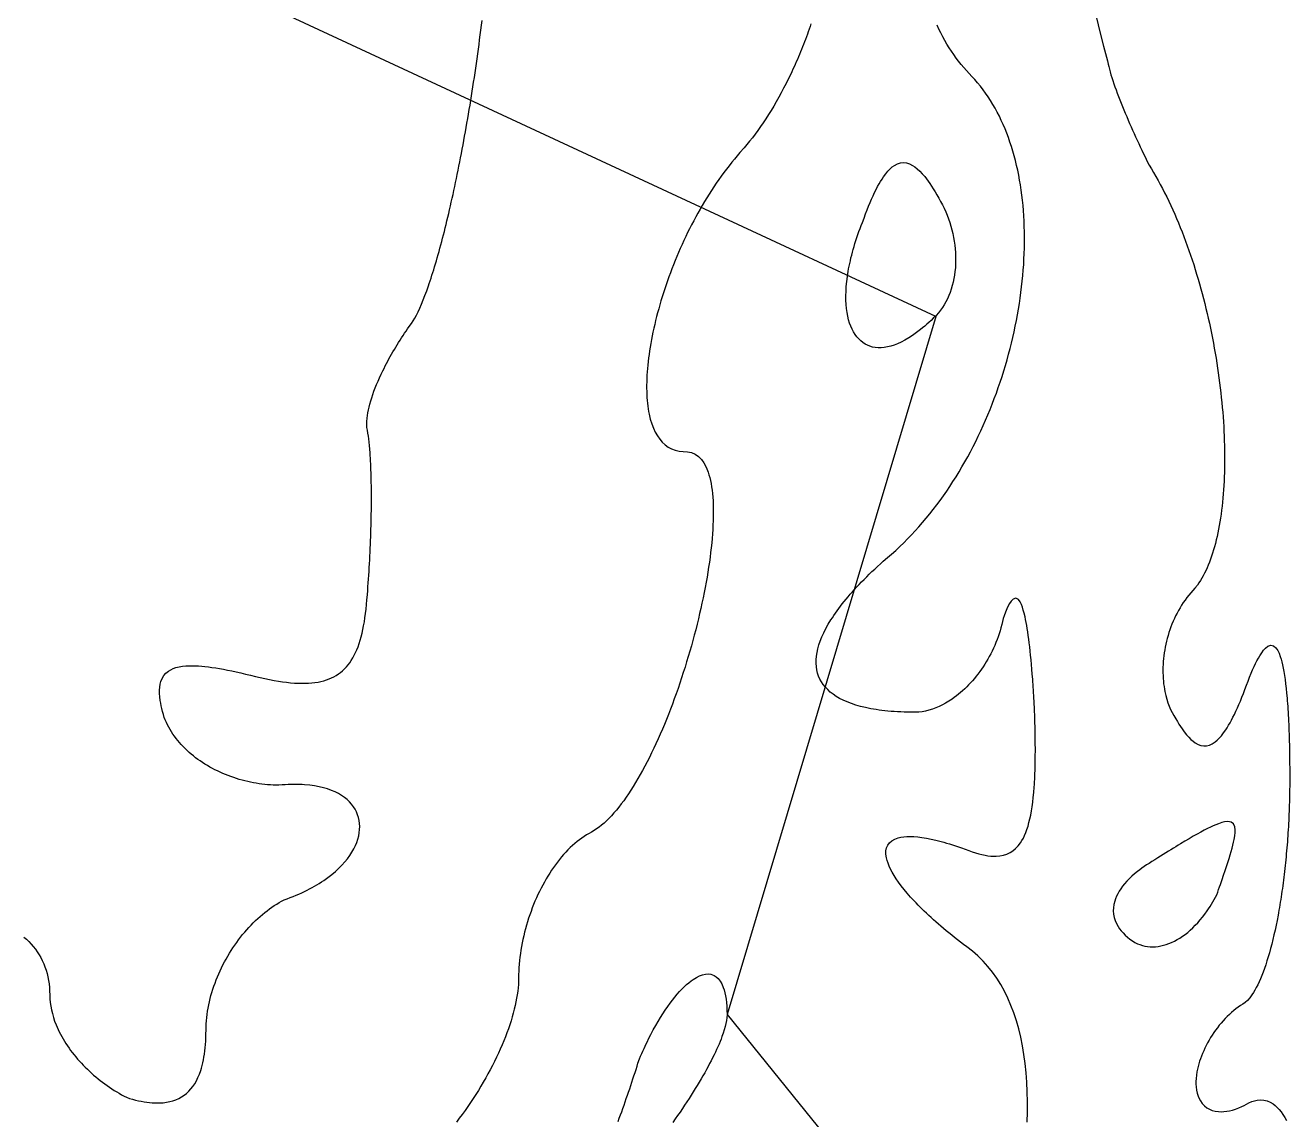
# Model space of a CAD drawing. Header units: metres. Extents: x 0 to 2740, y 0 to 1840.
# Drawn here: x 1945.3 to 2188, y 821.8 to 1031.8 of the extents above; entities that cross this region are included whole.
import ezdxf

# ---------------------------------------------------------------- set-up
doc = ezdxf.new("R2010")
doc.units = ezdxf.units.M

msp = doc.modelspace()

# ---------------------------------------------------------------- linework, layer by layer
for points in [[(345.171624, 1800.357584), (2120, 976), (2119.58181, 975.587782), (2119.16728, 975.191056), (2118.75647, 974.809714), (2118.34944, 974.443648), (2117.94625, 974.09275), (2117.54696, 973.756912), (2117.15163, 973.436026), (2116.37309, 972.838678), (2115.61111, 972.299842), (2114.86617, 971.818654), (2114.13875, 971.39425), (2113.42933, 971.025766), (2112.73839, 970.712338), (2112.06641, 970.453102), (2111.41387, 970.247194), (2110.78125, 970.09375), (2110.16903, 969.991906), (2109.57769, 969.940798), (2109.00771, 969.939562), (2108.45957, 969.987334), (2107.93375, 970.08325), (2107.43073, 970.226446), (2106.95099, 970.416058), (2106.49501, 970.651222), (2106.06327, 970.931074), (2105.65625, 971.25475), (2105.27443, 971.621386), (2104.91829, 972.030118), (2104.58831, 972.480082), (2104.28497, 972.970414), (2104.00875, 973.50025), (2103.76013, 974.068726), (2103.53959, 974.674978), (2103.34761, 975.318142), (2103.18467, 975.997354), (2103.05125, 976.71175), (2102.94783, 977.460466), (2102.87489, 978.242638), (2102.83291, 979.057402), (2102.82237, 979.903894), (2102.84375, 980.78125), (2102.89753, 981.688606), (2102.98419, 982.625098), (2103.10421, 983.589862), (2103.25807, 984.582034), (2103.34784, 985.088128), (2103.44625, 985.60075), (2103.55336, 986.119792), (2103.66923, 986.645146), (2103.79392, 987.176704), (2103.92749, 987.714358), (2104.07, 988.258), (2104.22151, 988.807522), (2104.38208, 989.362816), (2104.55177, 989.923774), (2104.73064, 990.490288), (2104.91875, 991.06225), (2105.11616, 991.639552), (2105.32293, 992.222086), (2105.53912, 992.809744), (2105.76479, 993.402418), (2106, 994), (2106.298824, 994.824408), (2106.595392, 995.617664), (2106.889848, 996.379816), (2107.182336, 997.110912), (2107.473, 997.811), (2107.761984, 998.480128), (2108.049432, 999.118344), (2108.335488, 999.725696), (2108.620296, 1000.302232), (2108.904, 1000.848), (2109.186744, 1001.363048), (2109.468672, 1001.847424), (2109.749928, 1002.301176), (2110.030656, 1002.724352), (2110.451073, 1003.301891), (2110.871112, 1003.810904), (2111.291259, 1004.251553), (2111.712, 1004.624), (2112.133821, 1004.928407), (2112.698769, 1005.228723), (2113.267653, 1005.408751), (2113.841625, 1005.468875), (2114.421837, 1005.409479), (2115.009441, 1005.230947), (2115.605589, 1004.933663), (2116.059, 1004.633), (2116.518351, 1004.265917), (2116.984128, 1003.832576), (2117.456817, 1003.333139), (2117.936904, 1002.767768), (2118.261312, 1002.354304), (2118.589368, 1001.911656), (2118.921216, 1001.439872), (2119.257, 1000.939), (2119.596864, 1000.409088), (2119.940952, 999.850184), (2120.289408, 999.262336), (2120.642376, 998.645592), (2121, 998), (2121.349173, 997.362116), (2121.676584, 996.709328), (2121.982071, 996.042932), (2122.265472, 995.364224), (2122.526625, 994.6745), (2122.765368, 993.975056), (2122.981539, 993.267188), (2123.174976, 992.552192), (2123.345517, 991.831364), (2123.493, 991.106), (2123.617263, 990.377396), (2123.718144, 989.646848), (2123.795481, 988.915652), (2123.849112, 988.185104), (2123.878875, 987.4565), (2123.884608, 986.731136), (2123.866149, 986.010308), (2123.823336, 985.295312), (2123.756007, 984.587444), (2123.664, 983.888), (2123.547153, 983.198276), (2123.405304, 982.519568), (2123.238291, 981.853172), (2123.045952, 981.200384), (2122.828125, 980.5625), (2122.584648, 979.940816), (2122.315359, 979.336628), (2122.020096, 978.751232), (2121.698697, 978.185924), (2121.351, 977.642), (2120.976843, 977.120756), (2120.576064, 976.623488), (2120.148501, 976.151492), (2080, 842), (2079.96672, 841.366912), (2079.898815, 840.849844), (2079.795, 840.298), (2079.656085, 839.712676), (2079.48288, 839.095168), (2079.276195, 838.446772), (2079.03684, 837.768784), (2078.85952, 837.300992), (2078.66828, 836.821008), (2078.46336, 836.329216), (2078.245, 835.826), (2078.01344, 835.311744), (2077.76892, 834.786832), (2077.51168, 834.251648), (2077.24196, 833.706576), (2076.96, 833.152), (2076.66604, 832.588304), (2076.36032, 832.015872), (2076.04308, 831.435088), (2075.71456, 830.846336), (2075.375, 830.25), (2075.02464, 829.646464), (2074.66372, 829.036112), (2074.29248, 828.419328), (2073.91116, 827.796496), (2073.52, 827.168), (2073.11924, 826.534224), (2072.70912, 825.895552), (2072.28988, 825.252368), (2071.86176, 824.605056), (2071.425, 823.954), (2070.97984, 823.299584), (2070.52652, 822.642192), (2070.06528, 821.982208), (2069.59636, 821.320016)], [(1945.057664, 856.855936), (1945.539308, 856.439092), (1946, 856), (1946.439092, 855.539308), (1946.855936, 855.057664), (1947.249884, 854.555716), (1947.620288, 854.034112), (1947.9665, 853.4935), (1948.287872, 852.934528), (1948.583756, 852.357844), (1948.853504, 851.764096), (1949.096468, 851.153932), (1949.312, 850.528), (1949.499452, 849.886948), (1949.658176, 849.231424), (1949.787524, 848.562076), (1949.886848, 847.879552), (1949.9555, 847.1845), (1949.992832, 846.477568), (1950.002094, 845.760004), (1950.033216, 845.040256), (1950.100842, 844.321372), (1950.204, 843.604), (1950.341718, 842.888788), (1950.513024, 842.176384), (1950.716946, 841.467436), (1950.952512, 840.762592), (1951.21875, 840.0625), (1951.412802, 839.598732), (1951.619766, 839.137556), (1951.839354, 838.679164), (1952.071278, 838.223748), (1952.31525, 837.7715), (1952.570982, 837.322612), (1952.838186, 836.877276), (1953.116574, 836.435684), (1953.405858, 835.998028), (1953.70575, 835.5645), (1954.015962, 835.135292), (1954.336206, 834.710596), (1954.666194, 834.290604), (1955.005638, 833.875508), (1955.35425, 833.4655), (1955.711742, 833.060772), (1956.077826, 832.661516), (1956.452214, 832.267924), (1956.834618, 831.880188), (1957.22475, 831.4985), (1957.622322, 831.123052), (1958.027046, 830.754036), (1958.438634, 830.391644), (1958.856798, 830.036068), (1959.28125, 829.6875), (1959.711702, 829.346132), (1960.147866, 829.012156), (1960.589454, 828.685764), (1961.036178, 828.367148), (1961.48775, 828.0565), (1961.943882, 827.754012), (1962.404286, 827.459876), (1962.868674, 827.174284), (1963.336758, 826.897428), (1963.80825, 826.6295), (1964.282862, 826.370692), (1964.760306, 826.121196), (1965.2985, 825.912101), (1965.8865, 825.748927), (1966.4625, 825.602625), (1967.0265, 825.473243), (1967.5785, 825.360829), (1968.1185, 825.265431), (1968.6465, 825.187097), (1969.1625, 825.125875), (1969.6665, 825.081813), (1970.4, 825.048), (1971.1065, 825.053067), (1971.786, 825.097176), (1972.4385, 825.180489), (1973.064, 825.303168), (1973.6625, 825.465375), (1974.234, 825.667272), (1974.7785, 825.909021), (1975.296, 826.190784), (1975.7865, 826.512723), (1976.25, 826.875), (1976.6865, 827.277777), (1977.096, 827.721216), (1977.4785, 828.205479), (1977.834, 828.730728), (1978.1625, 829.297125), (1978.464, 829.904832), (1978.7385, 830.554011), (1978.986, 831.244824), (1979.136, 831.728576), (1979.274, 832.230952), (1979.4, 832.752), (1979.514, 833.291768), (1979.616, 833.850304), (1979.706, 834.427656), (1979.784, 835.023872), (1979.85, 835.639), (1979.904, 836.273088), (1979.946, 836.926184), (1979.976, 837.598336), (1979.994, 838.289592), (1980, 839), (1980.008352, 839.601136), (1980.033216, 840.204288), (1980.074304, 840.809072), (1980.131328, 841.415104), (1980.204, 842.022), (1980.292032, 842.629376), (1980.395136, 843.236848), (1980.513024, 843.844032), (1980.645408, 844.450544), (1980.792, 845.056), (1980.952512, 845.660016), (1981.126656, 846.262208), (1981.314144, 846.862192), (1981.514688, 847.459584), (1981.728, 848.054), (1981.953792, 848.645056), (1982.191776, 849.232368), (1982.441664, 849.815552), (1982.703168, 850.394224), (1982.976, 850.968), (1983.259872, 851.536496), (1983.554496, 852.099328), (1983.859584, 852.656112), (1984.174848, 853.206464), (1984.5, 853.75), (1984.834752, 854.286336), (1985.178816, 854.815088), (1985.531904, 855.335872), (1985.893728, 855.848304), (1986.264, 856.352), (1986.642432, 856.846576), (1987.028736, 857.331648), (1987.422624, 857.806832), (1987.823808, 858.271744), (1988.232, 858.726), (1988.646912, 859.169216), (1989.068256, 859.601008), (1989.495744, 860.020992), (1989.929088, 860.428784), (1990.368, 860.824), (1990.812192, 861.206256), (1991.261376, 861.575168), (1991.715264, 861.930352), (1992.173568, 862.271424), (1992.636, 862.598), (1993.102272, 862.909696), (1993.572096, 863.206128), (1994.045184, 863.486912), (1994.521248, 863.751664), (1995, 864), (1995.593702, 864.212971), (1996.174816, 864.431768), (1996.743354, 864.656217), (1997.299328, 864.886144), (1997.84275, 865.121375), (1998.373632, 865.361736), (1998.891986, 865.607053), (1999.397824, 865.857152), (1999.891158, 866.111859), (2000.372, 866.371), (2000.840362, 866.634401), (2001.296256, 866.901888), (2001.739694, 867.173287), (2002.170688, 867.448424), (2002.58925, 867.727125), (2003.389126, 868.294523), (2004.139418, 868.874089), (2004.840222, 869.464431), (2005.491634, 870.064157), (2006.09375, 870.671875), (2006.646666, 871.286193), (2007.150478, 871.905719), (2007.605282, 872.529061), (2008.011174, 873.154827), (2008.36825, 873.781625), (2008.676606, 874.408063), (2008.936338, 875.032749), (2009.147542, 875.654291), (2009.310314, 876.271297), (2009.42475, 876.882375), (2009.490946, 877.486133), (2009.508998, 878.081179), (2009.479002, 878.666121), (2009.401054, 879.239567), (2009.27525, 879.800125), (2009.101686, 880.346403), (2008.880458, 880.877009), (2008.611662, 881.390551), (2008.295394, 881.885637), (2007.93175, 882.360875), (2007.520826, 882.814873), (2007.062718, 883.246239), (2006.557522, 883.653581), (2006.005334, 884.035507), (2005.40625, 884.390625), (2004.760366, 884.717543), (2004.067778, 885.014869), (2003.328582, 885.281211), (2002.542874, 885.515177), (2001.71075, 885.715375), (2000.832306, 885.880413), (1999.907638, 886.008899), (1998.936842, 886.099441), (1998.434176, 886.130048), (1997.920014, 886.150647), (1997.394368, 886.161064), (1996.85725, 886.161125), (1996.308672, 886.150656), (1995.748646, 886.129483), (1995.177184, 886.097432), (1994.594298, 886.054329), (1994, 886), (1993.458864, 886.005984), (1992.915712, 886.023872), (1992.370928, 886.053568), (1991.824896, 886.094976), (1991.278, 886.148), (1990.730624, 886.212544), (1990.183152, 886.288512), (1989.635968, 886.375808), (1989.089456, 886.474336), (1988.544, 886.584), (1987.999984, 886.704704), (1987.457792, 886.836352), (1986.917808, 886.978848), (1986.380416, 887.132096), (1985.846, 887.296), (1985.314944, 887.470464), (1984.787632, 887.655392), (1984.264448, 887.850688), (1983.745776, 888.056256), (1983.232, 888.272), (1982.723504, 888.497824), (1982.220672, 888.733632), (1981.723888, 888.979328), (1981.233536, 889.234816), (1980.75, 889.5), (1980.273664, 889.774784), (1979.804912, 890.059072), (1979.344128, 890.352768), (1978.891696, 890.655776), (1978.448, 890.968), (1978.013424, 891.289344), (1977.588352, 891.619712), (1977.173168, 891.959008), (1976.768256, 892.307136), (1976.374, 892.664), (1975.990784, 893.029504), (1975.618992, 893.403552), (1975.259008, 893.786048), (1974.911216, 894.176896), (1974.576, 894.576), (1974.253744, 894.983264), (1973.944832, 895.398592), (1973.649648, 895.821888), (1973.368576, 896.253056), (1973.102, 896.692), (1972.850304, 897.138624), (1972.613872, 897.592832), (1972.393088, 898.054528), (1972.188336, 898.523616), (1972, 899), (1971.82844, 899.590416), (1971.67392, 900.161728), (1971.53668, 900.714032), (1971.41696, 901.247424), (1971.315, 901.762), (1971.23104, 902.257856), (1971.139375, 902.96675), (1971.08956, 903.634064), (1971.082405, 904.260122), (1971.11872, 904.845248), (1971.199315, 905.389766), (1971.325, 905.894), (1971.56412, 906.504208), (1971.88676, 907.044144), (1972.29484, 907.514576), (1972.79028, 907.916272), (1973.220345, 908.172898), (1973.70144, 908.391616), (1974.234375, 908.57275), (1974.81996, 908.716624), (1975.459005, 908.823562), (1976.15232, 908.893888), (1976.900715, 908.927926), (1977.430645, 908.930618), (1977.985655, 908.917422), (1978.565985, 908.888434), (1979.171875, 908.84375), (1979.803565, 908.783466), (1980.461295, 908.707678), (1981.145305, 908.616482), (1981.855835, 908.509974), (1982.593125, 908.38825), (1983.357415, 908.251406), (1984.148945, 908.099538), (1984.967955, 907.932742), (1985.814685, 907.751114), (1986.689375, 907.55475), (1987.592265, 907.343746), (1988.523595, 907.118198), (1989.476707, 906.882404), (1990.410489, 906.661708), (1991.318375, 906.4605), (1992.200701, 906.278972), (1993.057803, 906.117316), (1993.890017, 905.975724), (1994.697679, 905.854388), (1995.481125, 905.7535), (1996.240691, 905.673252), (1996.976713, 905.613836), (1997.689527, 905.575444), (1998.379469, 905.558268), (1999.046875, 905.5625), (1999.692081, 905.588332), (2000.315423, 905.635956), (2000.917237, 905.705564), (2001.497859, 905.797348), (2002.057625, 905.9115), (2002.596871, 906.048212), (2003.115933, 906.207676), (2003.615147, 906.390084), (2004.094849, 906.595628), (2004.555375, 906.8245), (2004.997061, 907.076892), (2005.420243, 907.352996), (2005.825257, 907.653004), (2006.212439, 907.977108), (2006.582125, 908.3255), (2006.934651, 908.698372), (2007.270353, 909.095916), (2007.589567, 909.518324), (2007.892629, 909.965788), (2008.179875, 910.4385), (2008.451641, 910.936652), (2008.708263, 911.460436), (2008.950077, 912.010044), (2009.177419, 912.585668), (2009.390625, 913.1875), (2009.590031, 913.815732), (2009.775973, 914.470556), (2009.948787, 915.152164), (2010.108809, 915.860748), (2010.256375, 916.5965), (2010.391821, 917.359612), (2010.515483, 918.150276), (2010.627697, 918.968684), (2010.728799, 919.815028), (2010.819125, 920.6895), (2010.899011, 921.592292), (2010.968793, 922.523596), (2011.0297, 923.360589), (2011.0873, 924.085103), (2011.1425, 924.813625), (2011.1953, 925.545627), (2011.2457, 926.280581), (2011.2937, 927.017959), (2011.3393, 927.757233), (2011.3825, 928.497875), (2011.4233, 929.239357), (2011.4617, 929.981151), (2011.4977, 930.722729), (2011.5313, 931.463563), (2011.5625, 932.203125), (2011.5913, 932.940887), (2011.6177, 933.676321), (2011.6417, 934.408899), (2011.6633, 935.138093), (2011.6825, 935.863375), (2011.6993, 936.584217), (2011.7137, 937.300091), (2011.7257, 938.010469), (2011.7353, 938.714823), (2011.7425, 939.412625), (2011.7473, 940.103347), (2011.7497, 940.786461), (2011.7497, 941.461439), (2011.7473, 942.127753), (2011.7425, 942.784875), (2011.7353, 943.432277), (2011.7257, 944.069431), (2011.7137, 944.695809), (2011.6993, 945.310883), (2011.6825, 945.914125), (2011.6633, 946.505007), (2011.6417, 947.083001), (2011.6177, 947.647579), (2011.5913, 948.198213), (2011.5625, 948.734375), (2011.5313, 949.255537), (2011.4977, 949.761171), (2011.4428, 950.489352), (2011.3825, 951.179625), (2011.3168, 951.830208), (2011.2457, 952.439319), (2011.1692, 953.005176), (2011.0873, 953.525997), (2010.971496, 954.121493), (2010.887, 954.636625), (2010.848584, 955.196397), (2010.854712, 955.798121), (2010.903848, 956.439109), (2010.968, 956.944), (2011.054832, 957.468331), (2011.163696, 958.010968), (2011.293944, 958.570777), (2011.444928, 959.146624), (2011.616, 959.737375), (2011.806512, 960.341896), (2012.015816, 960.959053), (2012.243264, 961.587712), (2012.488208, 962.226739), (2012.75, 962.875), (2013.027992, 963.531361), (2013.321536, 964.194688), (2013.629984, 964.863847), (2013.952688, 965.537704), (2014.175424, 965.988992), (2014.404016, 966.441528), (2014.638272, 966.894976), (2014.878, 967.349), (2015.123008, 967.803264), (2015.373104, 968.257432), (2015.628096, 968.711168), (2015.887792, 969.164136), (2016.152, 969.616), (2016.420528, 970.066424), (2016.693184, 970.515072), (2016.969776, 970.961608), (2017.250112, 971.405696), (2017.534, 971.847), (2017.821248, 972.285184), (2018.111664, 972.719912), (2018.405056, 973.150848), (2018.701232, 973.577656), (2019, 974), (2019.455238, 974.606825), (2019.76425, 975.084375), (2020.077342, 975.618925), (2020.394226, 976.209275), (2020.714614, 976.854225), (2021.038218, 977.552575), (2021.36475, 978.303125), (2021.693922, 979.104675), (2022.025446, 979.956025), (2022.359034, 980.855975), (2022.694398, 981.803325), (2022.862656, 982.2944), (2023.03125, 982.796875), (2023.200144, 983.3106), (2023.369302, 983.835425), (2023.538688, 984.3712), (2023.708266, 984.917775), (2023.878, 985.475), (2024.047854, 986.042725), (2024.217792, 986.6208), (2024.387778, 987.209075), (2024.557776, 987.8074), (2024.72775, 988.415625), (2024.897664, 989.0336), (2025.067482, 989.661175), (2025.237168, 990.2982), (2025.406686, 990.944525), (2025.576, 991.6), (2025.745074, 992.264475), (2025.913872, 992.9378), (2026.082358, 993.619825), (2026.250496, 994.3104), (2026.41825, 995.009375), (2026.585584, 995.7166), (2026.752462, 996.431925), (2026.918848, 997.1552), (2027.084706, 997.886275), (2027.25, 998.625), (2027.414694, 999.371225), (2027.578752, 1000.1248), (2027.742138, 1000.885575), (2027.904816, 1001.6534), (2028.06675, 1002.428125), (2028.227904, 1003.2096), (2028.388242, 1003.997675), (2028.547728, 1004.7922), (2028.706326, 1005.593025), (2028.864, 1006.4), (2029.020714, 1007.212975), (2029.176432, 1008.0318), (2029.331118, 1008.856325), (2029.484736, 1009.6864), (2029.63725, 1010.521875), (2029.788624, 1011.3626), (2029.938822, 1012.208425), (2030.087808, 1013.0592), (2030.235546, 1013.914775), (2030.382, 1014.775), (2030.527134, 1015.639725), (2030.670912, 1016.5088), (2030.813298, 1017.382075), (2030.954256, 1018.2594), (2031.09375, 1019.140625), (2031.231744, 1020.0256), (2031.368202, 1020.914175), (2031.503088, 1021.8062), (2031.636366, 1022.701525), (2031.768, 1023.6), (2031.897954, 1024.501475), (2032.026192, 1025.4058), (2032.152678, 1026.312825), (2032.277376, 1027.2224), (2032.40025, 1028.134375), (2032.521264, 1029.0486), (2032.640382, 1029.964925), (2032.757568, 1030.8832), (2032.872786, 1031.803275), (2032.986, 1032.725)], [(2096.118949, 1032.069105), (2095.949888, 1031.57376), (2095.777875, 1031.079375), (2095.602952, 1030.58604), (2095.425161, 1030.093845), (2095.244544, 1029.60288), (2095.061143, 1029.113235), (2094.875, 1028.625), (2094.686157, 1028.138265), (2094.494656, 1027.65312), (2094.300539, 1027.169655), (2094.103848, 1026.68796), (2093.904625, 1026.208125), (2093.702912, 1025.73024), (2093.498751, 1025.254395), (2093.292184, 1024.78068), (2093.083253, 1024.309185), (2092.872, 1023.84), (2092.658467, 1023.373215), (2092.442696, 1022.90892), (2092.224729, 1022.447205), (2092.004608, 1021.98816), (2091.782375, 1021.531875), (2091.558072, 1021.07844), (2091.331741, 1020.627945), (2091.103424, 1020.18048), (2090.873163, 1019.736135), (2090.406977, 1018.857165), (2089.933519, 1017.991755), (2089.453125, 1017.140625), (2088.966131, 1016.304495), (2088.472873, 1015.484085), (2087.973687, 1014.680115), (2087.468909, 1013.893305), (2086.958875, 1013.124375), (2086.443921, 1012.374045), (2085.924383, 1011.643035), (2085.400597, 1010.932065), (2084.872899, 1010.241855), (2084.341625, 1009.573125), (2083.807111, 1008.926595), (2083.269693, 1008.302985), (2082.46331, 1007.394656), (2081.93328, 1006.778848), (2081.40997, 1006.152912), (2080.89344, 1005.517184), (2080.38375, 1004.872), (2079.88096, 1004.217696), (2079.38513, 1003.554608), (2078.89632, 1002.883072), (2078.41459, 1002.203424), (2077.94, 1001.516), (2077.47261, 1000.821136), (2077.01248, 1000.119168), (2076.55967, 999.410432), (2076.11424, 998.695264), (2075.67625, 997.974), (2075.24576, 997.246976), (2074.82283, 996.514528), (2074.40752, 995.776992), (2073.99989, 995.034704), (2073.6, 994.288), (2073.20791, 993.537216), (2072.82368, 992.782688), (2072.44737, 992.024752), (2072.07904, 991.263744), (2071.71875, 990.5), (2071.36656, 989.733856), (2071.02253, 988.965648), (2070.68672, 988.195712), (2070.35919, 987.424384), (2070.04, 986.652), (2069.72921, 985.878896), (2069.42688, 985.105408), (2069.13307, 984.331872), (2068.84784, 983.558624), (2068.57125, 982.786), (2068.30336, 982.014336), (2068.04423, 981.243968), (2067.79392, 980.475232), (2067.55249, 979.708464), (2067.32, 978.944), (2067.09651, 978.182176), (2066.88208, 977.423328), (2066.67677, 976.667792), (2066.48064, 975.915904), (2066.29375, 975.168), (2066.11616, 974.424416), (2065.94793, 973.685488), (2065.78912, 972.951552), (2065.63979, 972.222944), (2065.5, 971.5), (2065.36981, 970.783056), (2065.24928, 970.072448), (2065.13847, 969.368512), (2065.03744, 968.671584), (2064.94625, 967.982), (2064.86496, 967.300096), (2064.79363, 966.626208), (2064.73232, 965.960672), (2064.68109, 965.303824), (2064.64, 964.656), (2064.60911, 964.017536), (2064.58848, 963.388768), (2064.57817, 962.770032), (2064.57824, 962.161664), (2064.58875, 961.564), (2064.60976, 960.977376), (2064.64133, 960.402128), (2064.68352, 959.838592), (2064.73639, 959.287104), (2064.8, 958.748), (2064.87441, 958.221616), (2064.95968, 957.708288), (2065.05587, 957.208352), (2065.28125, 956.25), (2065.55103, 955.349248), (2065.86569, 954.508784), (2066.22571, 953.731296), (2066.63157, 953.019472), (2067.08375, 952.376), (2067.58273, 951.803568), (2068.12899, 951.304864), (2068.72301, 950.882576), (2069.36527, 950.539392), (2070.05625, 950.278), (2070.79643, 950.101088), (2071.58629, 950.011344), (2072.41103, 949.980919), (2073.17981, 949.830413), (2073.87875, 949.534875), (2074.50929, 949.100017), (2075.07287, 948.531551), (2075.57093, 947.835189), (2076.00491, 947.016643), (2076.37625, 946.081625), (2076.53888, 945.572224), (2076.68639, 945.035847), (2076.81896, 944.473208), (2076.93677, 943.885021), (2077.04, 943.272), (2077.12883, 942.634859), (2077.20344, 941.974312), (2077.26401, 941.291073), (2077.31072, 940.585856), (2077.34375, 939.859375), (2077.36328, 939.112344), (2077.36949, 938.345477), (2077.36256, 937.559488), (2077.34267, 936.755091), (2077.31, 935.933), (2077.26473, 935.093929), (2077.20704, 934.238592), (2077.13711, 933.367703), (2077.05512, 932.481976), (2076.96125, 931.582125), (2076.85568, 930.668864), (2076.73859, 929.742907), (2076.61016, 928.804968), (2076.47057, 927.855761), (2076.32, 926.896), (2076.15863, 925.926399), (2075.98664, 924.947672), (2075.80421, 923.960533), (2075.61152, 922.965696), (2075.40875, 921.963875), (2075.19608, 920.955784), (2074.97369, 919.942137), (2074.74176, 918.923648), (2074.50047, 917.901031), (2074.25, 916.875), (2073.99053, 915.846269), (2073.72224, 914.815552), (2073.44531, 913.783563), (2073.15992, 912.751016), (2072.86625, 911.718625), (2072.56448, 910.687104), (2072.25479, 909.657167), (2071.93736, 908.629528), (2071.61237, 907.604901), (2071.28, 906.584), (2070.94043, 905.567539), (2070.59384, 904.556232), (2070.24041, 903.550793), (2069.88032, 902.551936), (2069.51375, 901.560375), (2069.14088, 900.576824), (2068.76189, 899.601997), (2068.37696, 898.636608), (2067.98627, 897.681371), (2067.59, 896.737), (2067.18833, 895.804209), (2066.78144, 894.883712), (2066.36951, 893.976223), (2065.95272, 893.082456), (2065.53125, 892.203125), (2065.10528, 891.338944), (2064.67499, 890.490627), (2064.24056, 889.658888), (2063.80217, 888.844441), (2063.36, 888.048), (2062.91423, 887.270279), (2062.46504, 886.511992), (2062.01261, 885.773853), (2061.55712, 885.056576), (2061.09875, 884.360875), (2060.63768, 883.687464), (2060.17409, 883.037057), (2059.70816, 882.410368), (2059.24007, 881.808111), (2058.77, 881.231), (2058.29813, 880.679749), (2057.82464, 880.155072), (2057.34971, 879.657683), (2056.87352, 879.188296), (2056.39625, 878.747625), (2055.91808, 878.336384), (2055.43919, 877.955287), (2054.95976, 877.605048), (2054.47997, 877.286381), (2054, 877), (2053.522432, 876.749288), (2053.049856, 876.477504), (2052.582464, 876.185176), (2052.120448, 875.872832), (2051.664, 875.541), (2051.213312, 875.190208), (2050.768576, 874.820984), (2050.329984, 874.433856), (2049.897728, 874.029352), (2049.472, 873.608), (2049.052992, 873.170328), (2048.640896, 872.716864), (2048.235904, 872.248136), (2047.838208, 871.764672), (2047.448, 871.267), (2047.065472, 870.755648), (2046.690816, 870.231144), (2046.324224, 869.694016), (2045.965888, 869.144792), (2045.616, 868.584), (2045.274752, 868.012168), (2044.942336, 867.429824), (2044.618944, 866.837496), (2044.304768, 866.235712), (2044, 865.625), (2043.704832, 865.005888), (2043.419456, 864.378904), (2043.144064, 863.744576), (2042.878848, 863.103432), (2042.624, 862.456), (2042.379712, 861.802808), (2042.146176, 861.144384), (2041.923584, 860.481256), (2041.712128, 859.813952), (2041.512, 859.143), (2041.323392, 858.468928), (2041.146496, 857.792264), (2040.981504, 857.113536), (2040.828608, 856.433272), (2040.688, 855.752), (2040.559872, 855.070248), (2040.444416, 854.388544), (2040.341824, 853.707416), (2040.252288, 853.027392), (2040.176, 852.349), (2040.113152, 851.672768), (2040.063936, 850.999224), (2040.028544, 850.328896), (2040.007168, 849.662312), (2040, 849), (2039.989256, 848.39172), (2039.957248, 847.76736), (2039.904312, 847.12764), (2039.830784, 846.47328), (2039.737, 845.805), (2039.623296, 845.12352), (2039.490008, 844.42956), (2039.337472, 843.72384), (2039.166024, 843.00708), (2038.976, 842.28), (2038.767736, 841.54332), (2038.541568, 840.79776), (2038.297832, 840.04404), (2038.036864, 839.28288), (2037.759, 838.515), (2037.464576, 837.74112), (2037.153928, 836.96196), (2036.827392, 836.17824), (2036.485304, 835.39068), (2036.128, 834.6), (2035.755816, 833.80692), (2035.369088, 833.01216), (2034.968152, 832.21644), (2034.553344, 831.42048), (2034.125, 830.625), (2033.683456, 829.83072), (2033.229048, 829.03836), (2032.762112, 828.24864), (2032.282984, 827.46228), (2031.792, 826.68), (2031.289496, 825.90252), (2030.775808, 825.13056), (2030.251272, 824.36484), (2029.716224, 823.60608), (2029.171, 822.855), (2028.615936, 822.11232), (2028.051368, 821.37876)], [(2137.627535, 821.344813), (2137.67804, 823.317272), (2137.682405, 825.253479), (2137.64, 827.152), (2137.550195, 829.011401), (2137.41236, 830.830248), (2137.225865, 832.607107), (2136.99008, 834.340544), (2136.704375, 836.029125), (2136.36812, 837.671416), (2135.980685, 839.265983), (2135.54144, 840.811392), (2135.049755, 842.306209), (2134.505, 843.749), (2133.906545, 845.138331), (2133.25376, 846.472768), (2132.546015, 847.750877), (2131.78268, 848.971224), (2130.963125, 850.132375), (2130.08672, 851.232896), (2129.152835, 852.271353), (2128.16084, 853.246312), (2127.110105, 854.156339), (2126, 855), (2125.405702, 855.448786), (2124.822816, 855.895088), (2124.251354, 856.338822), (2123.691328, 856.779904), (2123.14275, 857.21825), (2122.605632, 857.653776), (2122.079986, 858.086398), (2121.565824, 858.516032), (2121.063158, 858.942594), (2120.572, 859.366), (2120.092362, 859.786166), (2119.624256, 860.203008), (2119.167694, 860.616442), (2118.722688, 861.026384), (2118.28925, 861.43275), (2117.867392, 861.835456), (2117.457126, 862.234418), (2117.058464, 862.629552), (2116.671418, 863.020774), (2116.296, 863.408), (2115.932222, 863.791146), (2115.580096, 864.170128), (2115.239634, 864.544862), (2114.59375, 865.28125), (2113.994666, 865.999638), (2113.442478, 866.699354), (2112.937282, 867.379726), (2112.479174, 868.040082), (2112.06825, 868.67975), (2111.704606, 869.298058), (2111.388338, 869.894334), (2111.119542, 870.467906), (2110.898314, 871.018102), (2110.72475, 871.54425), (2110.598946, 872.045678), (2110.5, 872.75), (2110.509054, 873.394922), (2110.626432, 873.978176), (2110.852458, 874.497494), (2111.187456, 874.950608), (2111.63175, 875.33525), (2112.185664, 875.649152), (2112.849522, 875.890046), (2113.353334, 876.008962), (2113.90625, 876.09375), (2114.508366, 876.143738), (2115.159778, 876.158254), (2115.860582, 876.136626), (2116.610874, 876.078182), (2117.41075, 875.98225), (2118.260306, 875.848158), (2119.159638, 875.675234), (2120.108842, 875.462806), (2120.602176, 875.341568), (2121.108014, 875.210202), (2121.626368, 875.068624), (2122.15725, 874.91675), (2122.700672, 874.754496), (2123.256646, 874.581778), (2123.825184, 874.398512), (2124.406298, 874.204614), (2125, 874), (2125.70924, 873.713272), (2126.39712, 873.453376), (2127.06388, 873.220744), (2127.70976, 873.015808), (2128.335, 872.839), (2128.93984, 872.690752), (2129.52452, 872.571496), (2130.08928, 872.481664), (2130.63436, 872.421688), (2131.16, 872.392), (2131.66644, 872.393032), (2132.390625, 872.453125), (2133.07296, 872.584768), (2133.714255, 872.789419), (2134.31532, 873.068536), (2134.876965, 873.423577), (2135.4, 873.856), (2135.885235, 874.367263), (2136.33348, 874.958824), (2136.61216, 875.398528), (2136.875, 875.875), (2137.12224, 876.388672), (2137.35412, 876.939976), (2137.57088, 877.529344), (2137.77276, 878.157208), (2137.96, 878.824), (2138.13284, 879.530152), (2138.29152, 880.276096), (2138.43628, 881.062264), (2138.56736, 881.889088), (2138.685, 882.757), (2138.78944, 883.666432), (2138.88092, 884.617816), (2138.95968, 885.611584), (2138.994365, 886.124497), (2139.02596, 886.648168), (2139.054495, 887.182651), (2139.08, 887.728), (2139.102505, 888.284269), (2139.12204, 888.851512), (2139.138635, 889.429783), (2139.15232, 890.019136), (2139.163125, 890.619625), (2139.17108, 891.231304), (2139.176215, 891.854227), (2139.17856, 892.488448), (2139.178145, 893.134021), (2139.175, 893.791), (2139.169155, 894.459439), (2139.16064, 895.139392), (2139.149485, 895.830913), (2139.13572, 896.534056), (2139.119375, 897.248875), (2139.10048, 897.975424), (2139.079065, 898.713757), (2139.05516, 899.463928), (2139.028795, 900.225991), (2139, 901), (2138.9697, 901.566396), (2138.9388, 902.125568), (2138.9073, 902.677492), (2138.8752, 903.222144), (2138.8425, 903.7595), (2138.8092, 904.289536), (2138.7753, 904.812228), (2138.7408, 905.327552), (2138.7057, 905.835484), (2138.67, 906.336), (2138.5968, 907.314688), (2138.5212, 908.263424), (2138.4432, 909.182016), (2138.3628, 910.070272), (2138.28, 910.928), (2138.1948, 911.755008), (2138.1072, 912.551104), (2138.0172, 913.316096), (2137.9248, 914.049792), (2137.83, 914.752), (2137.7328, 915.422528), (2137.6332, 916.061184), (2137.5312, 916.667776), (2137.4268, 917.242112), (2137.32, 917.784), (2137.2108, 918.293248), (2137.0425, 918.9955), (2136.8688, 919.623232), (2136.6897, 920.175796), (2136.5052, 920.652544), (2136.2508, 921.169152), (2135.9193, 921.621412), (2135.43, 921.888), (2134.9113, 921.719468), (2134.5228, 921.328128), (2134.2012, 920.850176), (2133.9537, 920.394524), (2133.7008, 919.854848), (2133.4425, 919.2305), (2133.1788, 918.520832), (2133, 918), (2132.872856, 917.402448), (2132.731648, 916.809984), (2132.576712, 916.222896), (2132.408384, 915.641472), (2132.227, 915.066), (2132.032896, 914.496768), (2131.826408, 913.934064), (2131.607872, 913.378176), (2131.377624, 912.829392), (2131.136, 912.288), (2130.883336, 911.754288), (2130.619968, 911.228544), (2130.346232, 910.711056), (2130.062464, 910.202112), (2129.769, 909.702), (2129.466176, 909.211008), (2129.154328, 908.729424), (2128.833792, 908.257536), (2128.504904, 907.795632), (2128.168, 907.344), (2127.823416, 906.902928), (2127.471488, 906.472704), (2127.112552, 906.053616), (2126.746944, 905.645952), (2126.375, 905.25), (2125.997056, 904.866048), (2125.613448, 904.494384), (2125.224512, 904.135296), (2124.830584, 903.789072), (2124.432, 903.456), (2124.029096, 903.136368), (2123.622208, 902.830464), (2123.211672, 902.538576), (2122.589763, 902.127654), (2121.961536, 901.749888), (2121.328125, 901.40625), (2120.690664, 901.097712), (2120.050287, 900.825246), (2119.408128, 900.589824), (2118.765321, 900.392418), (2118.123, 900.234), (2117.482299, 900.115542), (2116.844352, 900.038016), (2116.210293, 900.002394), (2115.3163, 900.003593), (2114.6452, 900.014344), (2113.9867, 900.032211), (2113.3408, 900.057152), (2112.7075, 900.089125), (2112.0868, 900.128088), (2111.4787, 900.173999), (2110.8832, 900.226816), (2110.3003, 900.286497), (2109.73, 900.353), (2109.1723, 900.426283), (2108.6272, 900.506304), (2108.0947, 900.593021), (2107.5748, 900.686392), (2107.0675, 900.786375), (2106.5728, 900.892928), (2105.6212, 901.125576), (2104.72, 901.384), (2103.8692, 901.667864), (2103.0688, 901.976832), (2102.3188, 902.310568), (2101.6192, 902.668736), (2100.97, 903.051), (2100.3712, 903.457024), (2099.8228, 903.886472), (2099.3248, 904.339008), (2098.8772, 904.814296), (2098.48, 905.312), (2098.1332, 905.831784), (2097.8368, 906.373312), (2097.5908, 906.936248), (2097.3952, 907.520256), (2097.25, 908.125), (2097.1552, 908.750144), (2097.1108, 909.395352), (2097.1168, 910.060288), (2097.1732, 910.744616), (2097.28, 911.448), (2097.4372, 912.170104), (2097.6448, 912.910592), (2097.9028, 913.669128), (2098.2112, 914.445376), (2098.57, 915.239), (2098.9792, 916.049664), (2099.4388, 916.877032), (2099.9488, 917.720768), (2100.2227, 918.148669), (2100.5092, 918.580536), (2100.8083, 919.016327), (2101.12, 919.456), (2101.4443, 919.899513), (2101.7812, 920.346824), (2102.1307, 920.797891), (2102.4928, 921.252672), (2102.8675, 921.711125), (2103.2548, 922.173208), (2103.6547, 922.638879), (2104.0672, 923.108096), (2104.4923, 923.580817), (2104.93, 924.057), (2105.3803, 924.536603), (2105.8432, 925.019584), (2106.3187, 925.505901), (2106.8068, 925.995512), (2107.3075, 926.488375), (2107.8208, 926.984448), (2108.3467, 927.483689), (2108.8852, 927.986056), (2109.4363, 928.491507), (2110, 929), (2110.80459, 929.66864), (2111.59832, 930.35432), (2112.38113, 931.05668), (2113.15296, 931.77536), (2113.91375, 932.51), (2114.66344, 933.26024), (2115.40197, 934.02572), (2116.12928, 934.80608), (2116.84531, 935.60096), (2117.55, 936.41), (2118.24329, 937.23284), (2118.92512, 938.06912), (2119.59543, 938.91848), (2120.25416, 939.78056), (2120.90125, 940.655), (2121.53664, 941.54144), (2122.16027, 942.43952), (2122.77208, 943.34888), (2123.37201, 944.26916), (2123.96, 945.2), (2124.53599, 946.14104), (2125.09992, 947.09192), (2125.65173, 948.05228), (2126.19136, 949.02176), (2126.71875, 950), (2127.23384, 950.98664), (2127.73657, 951.98132), (2128.22688, 952.98368), (2128.70471, 953.99336), (2129.17, 955.01), (2129.62269, 956.03324), (2130.06272, 957.06272), (2130.49003, 958.09808), (2130.90456, 959.13896), (2131.30625, 960.185), (2131.69504, 961.23584), (2132.07087, 962.29112), (2132.43368, 963.35048), (2132.78341, 964.41356), (2133.12, 965.48), (2133.44339, 966.54944), (2133.75352, 967.62152), (2134.05033, 968.69588), (2134.33376, 969.77216), (2134.60375, 970.85), (2134.86024, 971.92904), (2135.10317, 973.00892), (2135.33248, 974.08928), (2135.54811, 975.16976), (2135.75, 976.25), (2135.93809, 977.32964), (2136.11232, 978.40832), (2136.27263, 979.48568), (2136.41896, 980.56136), (2136.55125, 981.635), (2136.66944, 982.70624), (2136.77347, 983.77472), (2136.86328, 984.84008), (2136.93881, 985.90196), (2137, 986.96), (2137.04679, 988.01384), (2137.07912, 989.06312), (2137.09693, 990.10748), (2137.10016, 991.14656), (2137.08875, 992.18), (2137.06264, 993.20744), (2137.02177, 994.22852), (2136.96608, 995.24288), (2136.89551, 996.25016), (2136.81, 997.25), (2136.70949, 998.24204), (2136.59392, 999.22592), (2136.46323, 1000.20128), (2136.31736, 1001.16776), (2136.15625, 1002.125), (2135.97984, 1003.07264), (2135.78807, 1004.01032), (2135.58088, 1004.93768), (2135.35821, 1005.85436), (2135.12, 1006.76), (2134.86619, 1007.65424), (2134.59672, 1008.53672), (2134.31153, 1009.40708), (2134.01056, 1010.26496), (2133.69375, 1011.11), (2133.36104, 1011.94184), (2133.01237, 1012.76012), (2132.64768, 1013.56448), (2132.26691, 1014.35456), (2131.87, 1015.13), (2131.45689, 1015.89044), (2131.02752, 1016.63552), (2130.58183, 1017.36488), (2130.11976, 1018.07816), (2129.64125, 1018.775), (2129.14624, 1019.45504), (2128.63467, 1020.11792), (2128.10648, 1020.76328), (2127.56161, 1021.39076), (2127, 1022), (2126.466016, 1022.54836), (2125.944128, 1023.11328), (2125.434432, 1023.69452), (2124.937024, 1024.29184), (2124.452, 1024.905), (2123.979456, 1025.53376), (2123.519488, 1026.17788), (2123.072192, 1026.83712), (2122.637664, 1027.51124), (2122.216, 1028.2), (2121.807296, 1028.90316), (2121.411648, 1029.62048), (2121.029152, 1030.35172), (2120.659904, 1031.09664), (2120.304, 1031.855)], [(2150.890625, 1033.234739), (2151.5826, 1030.539656), (2152.285675, 1027.794857), (2153, 1025), (2153.134144, 1024.381248), (2153.252728, 1023.893601), (2153.386, 1023.387), (2153.533312, 1022.862579), (2153.694016, 1022.321472), (2153.867464, 1021.764813), (2154.053008, 1021.193736), (2154.25, 1020.609375), (2154.457792, 1020.012864), (2154.675736, 1019.405337), (2154.903184, 1018.787928), (2155.139488, 1018.161771), (2155.384, 1017.528), (2155.636072, 1016.887749), (2155.895056, 1016.242152), (2156.160304, 1015.592343), (2156.431168, 1014.939456), (2156.707, 1014.284625), (2156.987152, 1013.628984), (2157.270976, 1012.973667), (2157.557824, 1012.319808), (2157.847048, 1011.668541), (2158.138, 1011.021), (2158.430032, 1010.378319), (2158.722496, 1009.741632), (2159.014744, 1009.112073), (2159.306128, 1008.490776), (2159.596, 1007.878875), (2159.883712, 1007.277504), (2160.168616, 1006.687797), (2160.450064, 1006.110888), (2160.727408, 1005.547911), (2161, 1005), (2161.446697, 1004.274051), (2161.886776, 1003.536408), (2162.320219, 1002.787377), (2162.747008, 1002.027264), (2163.167125, 1001.256375), (2163.580552, 1000.475016), (2163.987271, 999.683493), (2164.387264, 998.882112), (2164.780513, 998.071179), (2165.167, 997.251), (2165.546707, 996.421881), (2165.919616, 995.584128), (2166.285709, 994.738047), (2166.644968, 993.883944), (2166.997375, 993.022125), (2167.342912, 992.152896), (2167.681561, 991.276563), (2168.013304, 990.393432), (2168.338123, 989.503809), (2168.656, 988.608), (2168.966917, 987.706311), (2169.270856, 986.799048), (2169.567799, 985.886517), (2169.857728, 984.969024), (2170.140625, 984.046875), (2170.416472, 983.120376), (2170.685251, 982.189833), (2170.946944, 981.255552), (2171.201533, 980.317839), (2171.449, 979.377), (2171.689327, 978.433341), (2171.922496, 977.487168), (2172.148489, 976.538787), (2172.367288, 975.588504), (2172.578875, 974.636625), (2172.783232, 973.683456), (2172.980341, 972.729303), (2173.170184, 971.774472), (2173.352743, 970.819269), (2173.528, 969.864), (2173.695937, 968.908971), (2173.856536, 967.954488), (2174.009779, 967.000857), (2174.155648, 966.048384), (2174.294125, 965.097375), (2174.425192, 964.148136), (2174.548831, 963.200973), (2174.665024, 962.256192), (2174.773753, 961.314099), (2174.875, 960.375), (2174.968747, 959.439201), (2175.054976, 958.507008), (2175.133669, 957.578727), (2175.204808, 956.654664), (2175.268375, 955.735125), (2175.324352, 954.820416), (2175.372721, 953.910843), (2175.413464, 953.006712), (2175.446563, 952.108329), (2175.472, 951.216), (2175.489757, 950.330031), (2175.499816, 949.450728), (2175.502159, 948.578397), (2175.496768, 947.713344), (2175.483625, 946.855875), (2175.462712, 946.006296), (2175.434011, 945.164913), (2175.397504, 944.332032), (2175.353173, 943.507959), (2175.301, 942.693), (2175.240967, 941.887461), (2175.173056, 941.091648), (2175.097249, 940.305867), (2175.013528, 939.530424), (2174.921875, 938.765625), (2174.822272, 938.011776), (2174.714701, 937.269183), (2174.599144, 936.538152), (2174.475583, 935.818989), (2174.344, 935.112), (2174.204377, 934.417491), (2174.056696, 933.735768), (2173.900939, 933.067137), (2173.737088, 932.411904), (2173.565125, 931.770375), (2173.385032, 931.142856), (2173.196791, 930.529653), (2173.000384, 929.931072), (2172.795793, 929.347419), (2172.583, 928.779), (2172.361987, 928.226121), (2172.132736, 927.689088), (2171.895229, 927.168207), (2171.649448, 926.663784), (2171.395375, 926.176125), (2171.132992, 925.705536), (2170.862281, 925.252323), (2170.583224, 924.816792), (2170.295803, 924.399249), (2169.791799, 923.788511), (2169.386173, 923.356797), (2168.994875, 922.913875), (2168.617857, 922.460273), (2168.255071, 921.996519), (2167.906469, 921.523141), (2167.572003, 921.040667), (2167.251625, 920.549625), (2166.945287, 920.050543), (2166.652941, 919.543949), (2166.374539, 919.030371), (2166.110033, 918.510337), (2165.859375, 917.984375), (2165.622517, 917.453013), (2165.399411, 916.916779), (2165.190009, 916.376201), (2164.994263, 915.831807), (2164.812125, 915.284125), (2164.643547, 914.733683), (2164.488481, 914.181009), (2164.346879, 913.626631), (2164.218693, 913.071077), (2164.103875, 912.514875), (2164.002377, 911.958553), (2163.914151, 911.402639), (2163.839149, 910.847661), (2163.777323, 910.294147), (2163.728625, 909.742625), (2163.693007, 909.193623), (2163.670421, 908.647669), (2163.660819, 908.105291), (2163.664153, 907.567017), (2163.680375, 907.033375), (2163.709437, 906.504893), (2163.751291, 905.982099), (2163.805889, 905.465521), (2163.873183, 904.955687), (2163.953125, 904.453125), (2164.045667, 903.958363), (2164.208, 903.232), (2164.398413, 902.526157), (2164.616744, 901.842616), (2164.862831, 901.183159), (2165.136512, 900.549568), (2165.437625, 899.943625), (2165.766008, 899.367112), (2166.149702, 898.733301), (2166.447354, 898.219727), (2166.74275, 897.732625), (2167.035986, 897.272043), (2167.327158, 896.838029), (2167.760256, 896.236928), (2168.18925, 895.695875), (2168.614464, 895.215032), (2169.036222, 894.794561), (2169.454848, 894.434624), (2169.870666, 894.135383), (2170.421282, 893.831091), (2170.96825, 893.635375), (2171.512338, 893.548619), (2172.054314, 893.571207), (2172.594946, 893.703523), (2173.135002, 893.945951), (2173.67525, 894.298875), (2174.081024, 894.636312), (2174.487662, 895.036281), (2174.895488, 895.498944), (2175.304826, 896.024463), (2175.716, 896.613), (2175.991296, 897.040448), (2176.267648, 897.496024), (2176.545152, 897.979776), (2176.823904, 898.491752), (2177.104, 899.032), (2177.385536, 899.600568), (2177.668608, 900.197504), (2177.953312, 900.822856), (2178.239744, 901.476672), (2178.528, 902.159), (2178.818176, 902.869888), (2179.110368, 903.609384), (2179.404672, 904.377536), (2179.701184, 905.174392), (2180, 906), (2180.297592, 906.758368), (2180.590336, 907.473344), (2180.878184, 908.144736), (2181.161088, 908.772352), (2181.439, 909.356), (2181.711872, 909.895488), (2181.979656, 910.390624), (2182.242304, 910.841216), (2182.626541, 911.433164), (2182.998952, 911.923808), (2183.359375, 912.3125), (2183.821011, 912.671044), (2184.367096, 912.860384), (2184.878081, 912.759324), (2185.353216, 912.364864), (2185.707008, 911.836032), (2185.956749, 911.313996), (2186.192936, 910.683744), (2186.342784, 910.203136), (2186.486488, 909.673952), (2186.624, 909.096), (2186.755272, 908.469088), (2186.880256, 907.793024), (2186.998904, 907.067616), (2187.111168, 906.292672), (2187.217, 905.468), (2187.316352, 904.593408), (2187.409176, 903.668704), (2187.495424, 902.693696), (2187.536067, 902.187268), (2187.575048, 901.668192), (2187.612361, 901.136444), (2187.648, 900.592), (2187.681959, 900.034836), (2187.714232, 899.464928), (2187.744813, 898.882252), (2187.773696, 898.286784), (2187.800875, 897.6785), (2187.826344, 897.057376), (2187.850097, 896.423388), (2187.872128, 895.776512), (2187.892431, 895.116724), (2187.911, 894.444), (2187.927829, 893.758316), (2187.942912, 893.059648), (2187.956243, 892.347972), (2187.967816, 891.623264), (2187.977625, 890.8855), (2187.985664, 890.134656), (2187.991927, 889.370708), (2187.996408, 888.593632), (2187.999101, 887.803404), (2188, 887), (2187.998803, 886.400017), (2187.995224, 885.800136), (2187.989281, 885.200459), (2187.980992, 884.601088), (2187.970375, 884.002125), (2187.957448, 883.403672), (2187.942229, 882.805831), (2187.924736, 882.208704), (2187.904987, 881.612393), (2187.883, 881.017), (2187.858793, 880.422627), (2187.832384, 879.829376), (2187.803791, 879.237349), (2187.773032, 878.646648), (2187.740125, 878.057375), (2187.705088, 877.469632), (2187.667939, 876.883521), (2187.628696, 876.299144), (2187.587377, 875.716603), (2187.544, 875.136), (2187.498583, 874.557437), (2187.451144, 873.981016), (2187.401701, 873.406839), (2187.350272, 872.835008), (2187.296875, 872.265625), (2187.241528, 871.698792), (2187.184249, 871.134611), (2187.125056, 870.573184), (2187.063967, 870.014613), (2187.001, 869.459), (2186.936173, 868.906447), (2186.869504, 868.357056), (2186.801011, 867.810929), (2186.730712, 867.268168), (2186.658625, 866.728875), (2186.584768, 866.193152), (2186.509159, 865.661101), (2186.431816, 865.132824), (2186.352757, 864.608423), (2186.272, 864.088), (2186.189563, 863.571657), (2186.105464, 863.059496), (2186.019721, 862.551619), (2185.932352, 862.048128), (2185.843375, 861.549125), (2185.752808, 861.054712), (2185.566976, 860.080064), (2185.375, 859.125), (2185.177024, 858.190336), (2184.973192, 857.276888), (2184.763648, 856.385472), (2184.548536, 855.516904), (2184.328, 854.672), (2184.102184, 853.851576), (2183.871232, 853.056448), (2183.635288, 852.287432), (2183.394496, 851.545344), (2183.149, 850.831), (2182.898944, 850.145216), (2182.644472, 849.488808), (2182.385728, 848.862592), (2182.122856, 848.267384), (2181.856, 847.704), (2181.585304, 847.173256), (2181.310912, 846.675968), (2181.032968, 846.212952), (2180.751616, 845.785024), (2180.323513, 845.210707), (2179.888552, 844.719928), (2179.447219, 844.315441), (2179, 844), (2178.552781, 843.719362), (2178.111448, 843.418096), (2177.676487, 843.097174), (2177.248384, 842.757568), (2176.827625, 842.40025), (2176.414696, 842.026192), (2176.010083, 841.636366), (2175.614272, 841.231744), (2175.227749, 840.813298), (2174.851, 840.382), (2174.484511, 839.938822), (2174.128768, 839.484736), (2173.784257, 839.020714), (2173.451464, 838.547728), (2173.130875, 838.06675), (2172.822976, 837.578752), (2172.528253, 837.084706), (2172.247192, 836.585584), (2171.980279, 836.082358), (2171.728, 835.576), (2171.490841, 835.067482), (2171.269288, 834.557776), (2171.063827, 834.047854), (2170.874944, 833.538688), (2170.703125, 833.03125), (2170.548856, 832.526512), (2170.412623, 832.025446), (2170.294912, 831.529024), (2170.196209, 831.038218), (2170.095013, 830.394226), (2170.029625, 829.76425), (2170.001197, 829.150594), (2170.00596, 828.645992), (2170.036875, 828.137375), (2170.117855, 827.500771), (2170.242515, 826.911303), (2170.408935, 826.368587), (2170.615195, 825.872239), (2170.859375, 825.421875), (2171.215, 824.923), (2171.623125, 824.494625), (2172.08, 824.136), (2172.581875, 823.846375), (2173.125, 823.625), (2173.705625, 823.471125), (2174.32, 823.384), (2174.83328, 823.361856), (2175.36384, 823.381568), (2175.90976, 823.442752), (2176.46912, 823.545024), (2177.04, 823.688), (2177.62048, 823.871296), (2178.20864, 824.094528), (2178.80256, 824.357312), (2179.250625, 824.580125), (2179.70004, 824.824808), (2180.179398, 825.086705), (2180.710272, 825.30752), (2181.229914, 825.470015), (2181.738, 825.575), (2182.396912, 825.62692), (2183.033936, 825.57996), (2183.648304, 825.43604), (2184.239248, 825.19708), (2184.806, 824.865), (2185.214726, 824.555985), (2185.609088, 824.19648), (2185.988762, 823.787295), (2186.353424, 823.32924), (2186.70275, 822.823125), (2187.036416, 822.26976), (2187.354098, 821.669955)], [(2059.101865, 821.483824), (2059.329375, 822.108), (2059.556285, 822.734096), (2059.782355, 823.361728), (2060.007345, 823.990512), (2060.231015, 824.620064), (2060.453125, 825.25), (2060.673435, 825.879936), (2060.891705, 826.509488), (2061.107695, 827.138272), (2061.321165, 827.765904), (2061.531875, 828.392), (2061.739585, 829.016176), (2061.944055, 829.638048), (2062.145045, 830.257232), (2062.342315, 830.873344), (2062.535625, 831.486), (2062.724735, 832.094816), (2062.909405, 832.699408), (2063.210887, 833.506691), (2063.423496, 834.006728), (2063.637749, 834.500057), (2063.853568, 834.986624), (2064.070875, 835.466375), (2064.289592, 835.939256), (2064.509641, 836.405213), (2064.730944, 836.864192), (2064.953423, 837.316139), (2065.401597, 838.198721), (2065.853539, 839.052527), (2066.308625, 839.877125), (2066.766231, 840.672083), (2067.225733, 841.436969), (2067.686507, 842.171351), (2068.147929, 842.874797), (2068.609375, 843.546875), (2069.070221, 844.187153), (2069.529843, 844.795199), (2069.987617, 845.370581), (2070.442919, 845.912867), (2070.895125, 846.421625), (2071.343611, 846.896423), (2071.787753, 847.336829), (2072.226927, 847.742411), (2072.660509, 848.112737), (2073.087875, 848.447375), (2073.508401, 848.745893), (2074.125, 849.125), (2074.722699, 849.420407), (2075.299392, 849.630656), (2075.852973, 849.754289), (2076.381336, 849.789848), (2076.882375, 849.735875), (2077.504283, 849.522119), (2077.933376, 849.253568), (2078.328125, 848.890625), (2078.686424, 848.431832), (2079.006167, 847.875731), (2079.285248, 847.220864), (2079.447672, 846.728696), (2079.590464, 846.191552), (2079.713, 845.609), (2079.814656, 844.980608), (2079.894808, 844.305944), (2079.952832, 843.584576), (2079.988104, 842.816072), (2080, 842), (2110, 805)]]:
    msp.add_lwpolyline(points)
msp.add_lwpolyline([(2161, 871), (2160.5284, 870.698824), (2160.0736, 870.395392), (2159.6356, 870.089848), (2159.2144, 869.782336), (2158.81, 869.473), (2158.2349, 869.005891), (2157.6976, 868.535488), (2157.1981, 868.062277), (2156.7364, 867.586744), (2156.3125, 867.109375), (2155.9264, 866.630656), (2155.5781, 866.151073), (2155.2676, 865.671112), (2154.9949, 865.191259), (2154.76, 864.712), (2154.5629, 864.233821), (2154.4036, 863.757208), (2154.25, 863.125), (2154.1636, 862.497592), (2154.1444, 861.876136), (2154.1924, 861.261784), (2154.3076, 860.655688), (2154.49, 860.059), (2154.7396, 859.472872), (2155.0564, 858.898456), (2155.3381, 858.476023), (2155.6576, 858.061312), (2156.0149, 857.654809), (2156.41, 857.257), (2156.8429, 856.868371), (2157.3136, 856.489408), (2157.8221, 856.120597), (2158.30236, 855.828376), (2158.764375, 855.602125), (2159.23584, 855.412864), (2159.715945, 855.260107), (2160.20388, 855.143368), (2160.698835, 855.062161), (2161.2, 855.016), (2161.706565, 855.004399), (2162.21772, 855.026872), (2162.732655, 855.082933), (2163.25056, 855.172096), (2163.770625, 855.293875), (2164.29204, 855.447784), (2164.813995, 855.633337), (2165.33568, 855.850048), (2165.856285, 856.097431), (2166.375, 856.375), (2166.891015, 856.682269), (2167.40352, 857.018752), (2167.911705, 857.383963), (2168.41476, 857.777416), (2168.911875, 858.198625), (2169.40224, 858.647104), (2169.885045, 859.122367), (2170.35948, 859.623928), (2170.824735, 860.151301), (2171.28, 860.704), (2171.724465, 861.281539), (2172.15732, 861.883432), (2172.43904, 862.297984), (2172.715, 862.723), (2172.98496, 863.158336), (2173.24868, 863.603848), (2173.50592, 864.059392), (2173.75644, 864.524824), (2174, 865), (2174.178187, 865.505203), (2174.352696, 866.000824), (2174.523449, 866.486881), (2174.690368, 866.963392), (2175.012392, 867.887848), (2175.318144, 868.774336), (2175.607, 869.623), (2175.878336, 870.433984), (2176.131528, 871.207432), (2176.365952, 871.943488), (2176.580984, 872.642296), (2176.776, 873.304), (2176.950376, 873.928744), (2177.103488, 874.516672), (2177.234712, 875.067928), (2177.343424, 875.582656), (2177.462917, 876.286573), (2177.528248, 876.909112), (2177.537311, 877.450759), (2177.458227, 878.047963), (2177.205832, 878.595208), (2176.773737, 878.923153), (2176.152192, 879.034048), (2175.512, 878.968), (2174.945189, 878.828941), (2174.301752, 878.613688), (2173.829184, 878.428096), (2173.321, 878.209), (2172.776576, 877.956544), (2172.195288, 877.670872), (2171.576512, 877.352128), (2170.919624, 877.000456), (2170.224, 876.616), (2169.489016, 876.198904), (2168.714048, 875.749312), (2167.898472, 875.267368), (2167.041664, 874.753216), (2166.597603, 874.484107), (2166.143, 874.207), (2165.677777, 873.921913), (2165.201856, 873.628864), (2164.715159, 873.327871), (2164.217608, 873.018952), (2163.709125, 872.702125), (2163.189632, 872.377408), (2162.659051, 872.044819), (2162.117304, 871.704376), (2161.564313, 871.356097), (2161, 871)], close=True)

doc.saveas('drawing.dxf')
